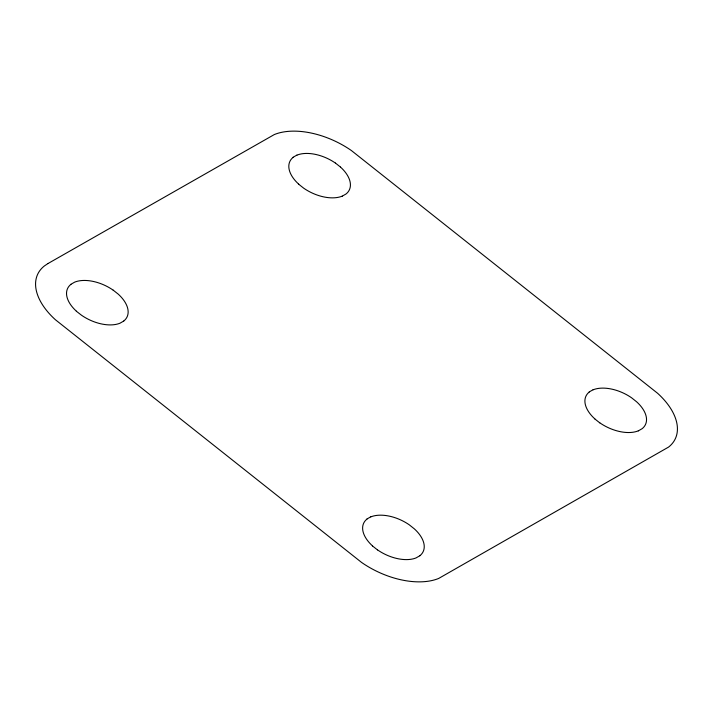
<?xml version="1.0" encoding="UTF-8"?>
<svg xmlns="http://www.w3.org/2000/svg" width="713" height="713" viewBox="0 0 713 713"><rect width="100%" height="100%" fill="white"/><g stroke="black" fill="none" stroke-linecap="round" stroke-linejoin="round"><path stroke-width="1.07" d="M70.854 284.318L74.642 282.152A32.958 18.859 25.7 0 1 113.233 290.191M293.123 157.252L296.911 155.086M123.732 321.064L119.944 323.23A32.958 18.859 25.7 0 1 81.434 315.182L76.344 311.224M366.945 519.002L370.733 516.836M589.223 391.945L593.011 389.779M419.832 555.757L416.044 557.923A32.967 18.859 25.7 0 1 377.525 549.883M342.222 196.164L346.01 193.998A32.958 18.859 25.7 0 0 340.511 167.1M638.322 430.866L642.11 428.7A32.967 18.859 25.7 0 0 636.611 401.793L631.584 397.792A32.967 18.859 25.7 0 0 593.073 389.824M335.475 163.09L340.52 167.092M599.767 422.854L594.722 418.861M113.198 290.155L118.242 294.148A32.958 18.859 25.7 0 1 123.714 321.046M377.489 549.919L372.444 545.917M298.613 184.159L303.667 188.161A32.958 18.859 25.7 0 0 342.249 196.128M638.349 430.83A32.967 18.859 25.7 0 1 599.802 422.827M594.82 418.87A32.967 18.859 25.7 0 1 589.321 391.972M419.814 555.748A32.967 18.859 25.7 0 0 414.333 528.85L409.307 524.848A32.967 18.859 25.7 0 0 370.796 516.889M372.543 545.935A32.967 18.859 25.7 0 1 367.043 519.028M298.72 184.168A32.958 18.859 25.7 0 1 293.23 157.279M296.973 155.14A32.958 18.859 25.7 0 1 335.511 163.134M76.443 311.233A32.958 18.859 25.7 0 1 70.952 284.335M47.949 263.56L44.411 265.931A65.926 37.718 25.7 0 0 55.418 319.745L361.598 562.45A65.917 37.718 25.7 0 0 438.691 578.439L668.589 447.069A65.917 37.718 25.7 0 0 657.582 393.264L351.402 150.55A65.926 37.718 25.7 0 0 274.3 134.561L47.949 263.56"/></g></svg>
